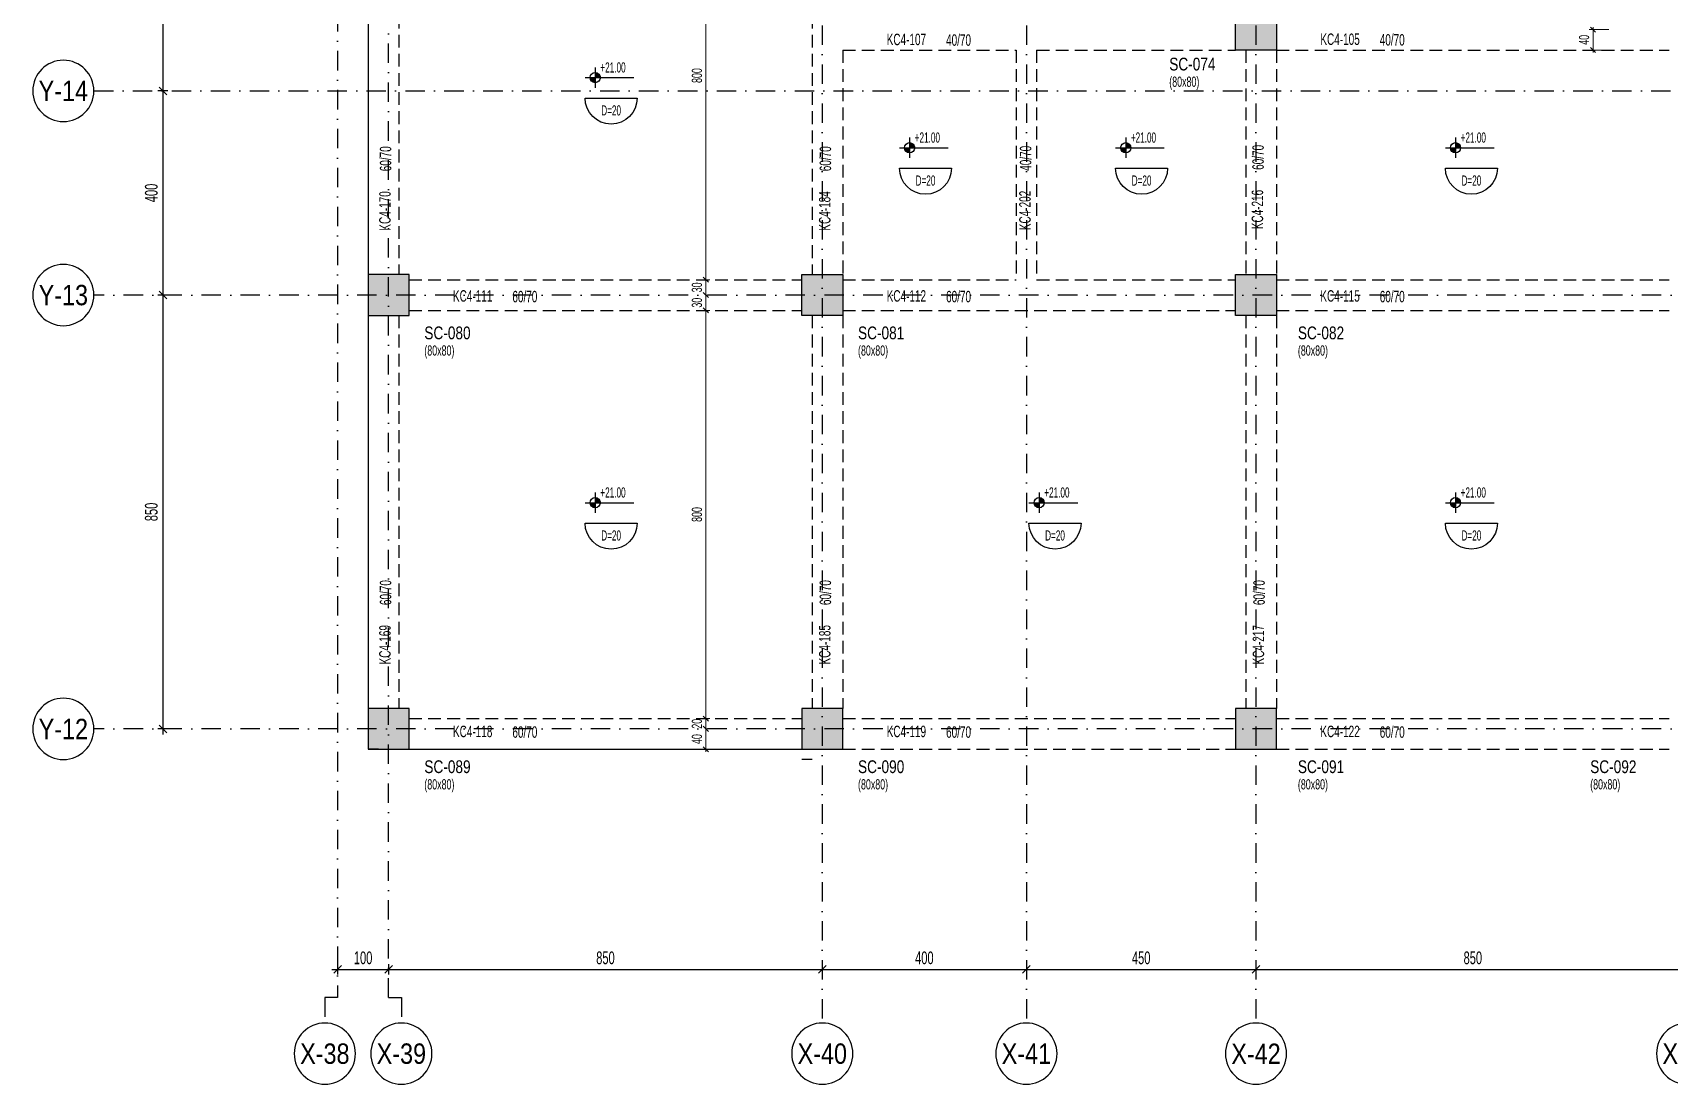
# Model space of a CAD drawing. Header units: millimetres. Extents: x -10495 to 6658, y -696 to 43288.
# Drawn here: x -698 to 2510, y -696 to 1364 of the extents above; entities that cross this region are included whole.
import ezdxf
from ezdxf.enums import TextEntityAlignment as Align

# ---------------------------------------------------------------- set-up
doc = ezdxf.new("R2010")
doc.units = ezdxf.units.MM
doc.header["$LTSCALE"] = 100
doc.header["$PDSIZE"] = -100
doc.linetypes.add('DASHDOT', pattern=[25.4, 12.7, -6.35, 0, -6.35])
doc.linetypes.add('HIDDEN', pattern=[0.375, 0.25, -0.125])
for name, color, linetype in [('AKS BALON_ULK', 9, 'Continuous'), ('AKS YAZI_ULK', 20, 'Continuous'), ('AKS_ULK', 8, 'DASHDOT'), ('KOLON-PERDE CEKIRDEK_ULK', 4, 'Continuous'), ('KOT_ULK', 7, 'Continuous'), ('OLCU DIS_ULK', 7, 'Continuous'), ('PARAPET_ULK', 248, 'Continuous'), ('TARAMA SOLID_ULK', 251, 'Continuous')]:
    doc.layers.add(name, color=color, linetype=linetype)
for name, color, linetype, lineweight in [('DOSEME ISMI_ULK', 244, 'Continuous', 25), ('KIRIS BOYUT_ULK', 232, 'Continuous', 13), ('KIRIS CIZGI DUZ_ULK', 41, 'Continuous', 25), ('KIRIS CIZGI KESIK_ULK', 41, 'HIDDEN', 25), ('KIRIS ISIM_ULK', 221, 'Continuous', 13), ('KOLON BOYUT_ULK', 255, 'Continuous', 13), ('KOLON ISIM_ULK', 91, 'Continuous', 13), ('OLCU IC_ULK', 146, 'Continuous', 18)]:
    doc.layers.add(name, color=color, linetype=linetype, lineweight=lineweight)
doc.styles.add('ULK-SIMPLXTW.shx', font='ARIALN.TTF')
doc.styles.add('ulkr-simplxtw.shx', font='ulkr-simplxtw.shx', dxfattribs={"width": 0.65})
doc.dimstyles.new('1-100-DIS_ULK', dxfattribs={"dimscale": 100, "dimtxt": 0.25, "dimasz": 0.15, "dimexe": 0.1, "dimexo": 0.1, "dimgap": 0.1, "dimtad": 1, "dimdec": 0, "dimzin": 9, "dimdsep": 46, "dimtxsty": 'ulkr-simplxtw.shx', "dimblk": 'OBLIQUE', "dimcen": 0.1, "dimdle": 0.11, "dimclrd": 256, "dimclre": 256, "dimclrt": 3, "dimadec": 0, "dimazin": 0, "dimtfac": 1, "dimtdec": 0, "dimtix": 1, "dimtmove": 1, "dimatfit": 3, "dimldrblk": 'OBLIQUE', "dimfxl": 1, "dimtolj": 1, "dimtzin": 12, "dimarcsym": 0})
doc.dimstyles.new('1-100-IC_ULK', dxfattribs={"dimscale": 10, "dimtxt": 2, "dimasz": 1, "dimexe": 0.75, "dimexo": 1, "dimgap": 0.75, "dimtad": 1, "dimdec": 1, "dimzin": 9, "dimdsep": 46, "dimtxsty": 'ulkr-simplxtw.shx', "dimblk": 'OBLIQUE', "dimcen": 0.1, "dimdle": 0.5, "dimclrd": 146, "dimclre": 146, "dimclrt": 2, "dimadec": 0, "dimazin": 2, "dimtfac": 1, "dimtdec": 1, "dimtix": 1, "dimtmove": 2, "dimatfit": 3, "dimldrblk": 'OBLIQUE', "dimfxl": 1, "dimtolj": 1, "dimtzin": 0, "dimlwd": -1, "dimlwe": -1, "dimarcsym": 0})

# ---------------------------------------------------------------- blocks, each defined once
blk = doc.blocks.new('AKS SEMBOL_ULK')
at = {"layer": 'AKS BALON_ULK', "linetype": 'ByBlock'}
blk.add_circle((0, -41.2), 60, dxfattribs=at)
at = {"layer": 'AKS YAZI_ULK', "style": 'ULK-SIMPLXTW.shx'}
blk.add_attdef('1', text='', height=40, dxfattribs=at).set_placement((0, -41.2), align=Align.MIDDLE)
blk = doc.blocks.new('_Oblique')
at = {"color": 0, "linetype": 'ByBlock', "lineweight": -2}
blk.add_line((-0.5, -0.5), (0.5, 0.5), dxfattribs=at)
blk = doc.blocks.new('*D1112')
at = {"layer": 'Defpoints', "color": 0, "transparency": 16777216}
for p in [(0, -451.3), (850, -451.3), (850, -471.3)]:
    blk.add_point(p, dxfattribs=at)
at = {"layer": 'OLCU DIS_ULK', "lineweight": -2, "transparency": 16777216}
for p, q in [((-11, -471.3), (861, -471.3)), ((0, -461.3), (0, -481.3)), ((850, -461.3), (850, -481.3))]:
    blk.add_line(p, q, dxfattribs=at)
at = {"layer": 'OLCU DIS_ULK', "lineweight": -2, "transparency": 16777216, "xscale": 15, "yscale": 15, "zscale": 15, "rotation": 180}
blk.add_blockref('_Oblique', (0, -471.3), dxfattribs=at)
at = {"layer": 'OLCU DIS_ULK', "lineweight": -2, "transparency": 16777216, "xscale": 15, "yscale": 15, "zscale": 15}
blk.add_blockref('_Oblique', (850, -471.3), dxfattribs=at)
at = {"layer": 'OLCU DIS_ULK', "color": 3, "transparency": 16777216, "insert": (425, -448.8), "char_height": 25, "attachment_point": 5, "style": 'ulkr-simplxtw.shx'}
blk.add_mtext('\\A1;850', dxfattribs=at)
blk = doc.blocks.new('*D1115')
at = {"layer": 'Defpoints', "color": 0, "transparency": 16777216}
for p in [(-100, -451.3), (0, -451.3), (0, -471.3)]:
    blk.add_point(p, dxfattribs=at)
at = {"layer": 'OLCU DIS_ULK', "lineweight": -2, "transparency": 16777216}
for p, q in [((-111, -471.3), (11, -471.3)), ((-100, -461.3), (-100, -481.3)), ((0, -461.3), (0, -481.3))]:
    blk.add_line(p, q, dxfattribs=at)
at = {"layer": 'OLCU DIS_ULK', "lineweight": -2, "transparency": 16777216, "xscale": 15, "yscale": 15, "zscale": 15, "rotation": 180}
blk.add_blockref('_Oblique', (-100, -471.3), dxfattribs=at)
at = {"layer": 'OLCU DIS_ULK', "lineweight": -2, "transparency": 16777216, "xscale": 15, "yscale": 15, "zscale": 15}
blk.add_blockref('_Oblique', (0, -471.3), dxfattribs=at)
at = {"layer": 'OLCU DIS_ULK', "color": 3, "transparency": 16777216, "insert": (-50, -448.8), "char_height": 25, "attachment_point": 5, "style": 'ulkr-simplxtw.shx'}
blk.add_mtext('\\A1;100', dxfattribs=at)
blk = doc.blocks.new('*D1116')
at = {"layer": 'Defpoints', "color": 0, "transparency": 16777216}
for p in [(1700, -451.3), (2550, -451.3), (2550, -471.3)]:
    blk.add_point(p, dxfattribs=at)
at = {"layer": 'OLCU DIS_ULK', "lineweight": -2, "transparency": 16777216}
for p, q in [((1689, -471.3), (2561, -471.3)), ((1700, -461.3), (1700, -481.3)), ((2550, -461.3), (2550, -481.3))]:
    blk.add_line(p, q, dxfattribs=at)
at = {"layer": 'OLCU DIS_ULK', "lineweight": -2, "transparency": 16777216, "xscale": 15, "yscale": 15, "zscale": 15, "rotation": 180}
blk.add_blockref('_Oblique', (1700, -471.3), dxfattribs=at)
at = {"layer": 'OLCU DIS_ULK', "lineweight": -2, "transparency": 16777216, "xscale": 15, "yscale": 15, "zscale": 15}
blk.add_blockref('_Oblique', (2550, -471.3), dxfattribs=at)
at = {"layer": 'OLCU DIS_ULK', "color": 3, "transparency": 16777216, "insert": (2125, -448.8), "char_height": 25, "attachment_point": 5, "style": 'ulkr-simplxtw.shx'}
blk.add_mtext('\\A1;850', dxfattribs=at)
blk = doc.blocks.new('*D1118')
at = {"layer": 'Defpoints', "color": 0, "transparency": 16777216}
for p in [(850, -451.3), (1250, -451.3), (1250, -471.3)]:
    blk.add_point(p, dxfattribs=at)
at = {"layer": 'OLCU DIS_ULK', "lineweight": -2, "transparency": 16777216}
for p, q in [((839, -471.3), (1261, -471.3)), ((850, -461.3), (850, -481.3)), ((1250, -461.3), (1250, -481.3))]:
    blk.add_line(p, q, dxfattribs=at)
at = {"layer": 'OLCU DIS_ULK', "lineweight": -2, "transparency": 16777216, "xscale": 15, "yscale": 15, "zscale": 15, "rotation": 180}
blk.add_blockref('_Oblique', (850, -471.3), dxfattribs=at)
at = {"layer": 'OLCU DIS_ULK', "lineweight": -2, "transparency": 16777216, "xscale": 15, "yscale": 15, "zscale": 15}
blk.add_blockref('_Oblique', (1250, -471.3), dxfattribs=at)
at = {"layer": 'OLCU DIS_ULK', "color": 3, "transparency": 16777216, "insert": (1050, -448.8), "char_height": 25, "attachment_point": 5, "style": 'ulkr-simplxtw.shx'}
blk.add_mtext('\\A1;400', dxfattribs=at)
blk = doc.blocks.new('*D1125')
at = {"layer": 'Defpoints', "color": 0, "transparency": 16777216}
for p in [(-422.5, 1700), (-442.5, 1250), (-422.5, 1250)]:
    blk.add_point(p, dxfattribs=at)
at = {"layer": 'OLCU DIS_ULK', "lineweight": -2, "transparency": 16777216}
for p, q in [((-432.5, 1700), (-452.5, 1700)), ((-442.5, 1711), (-442.5, 1239)), ((-432.5, 1250), (-452.5, 1250))]:
    blk.add_line(p, q, dxfattribs=at)
at = {"layer": 'OLCU DIS_ULK', "lineweight": -2, "transparency": 16777216, "xscale": 15, "yscale": 15, "zscale": 15}
for p, rotation in [((-442.5, 1700), 90), ((-442.5, 1250), 270)]:
    blk.add_blockref('_Oblique', p, dxfattribs=dict(at, rotation=rotation))
at = {"layer": 'OLCU DIS_ULK', "color": 3, "transparency": 16777216, "insert": (-465, 1475), "char_height": 25, "attachment_point": 5, "rotation": 90, "style": 'ulkr-simplxtw.shx'}
blk.add_mtext('\\A1;450', dxfattribs=at)
blk = doc.blocks.new('*D1126')
at = {"layer": 'Defpoints', "color": 0, "transparency": 16777216}
for p in [(-422.5, 1250), (-442.5, 850), (-422.5, 850)]:
    blk.add_point(p, dxfattribs=at)
at = {"layer": 'OLCU DIS_ULK', "lineweight": -2, "transparency": 16777216}
for p, q in [((-442.5, 1261), (-442.5, 839)), ((-432.5, 1250), (-452.5, 1250)), ((-432.5, 850), (-452.5, 850))]:
    blk.add_line(p, q, dxfattribs=at)
at = {"layer": 'OLCU DIS_ULK', "lineweight": -2, "transparency": 16777216, "xscale": 15, "yscale": 15, "zscale": 15}
for p, rotation in [((-442.5, 1250), 90), ((-442.5, 850), 270)]:
    blk.add_blockref('_Oblique', p, dxfattribs=dict(at, rotation=rotation))
at = {"layer": 'OLCU DIS_ULK', "color": 3, "transparency": 16777216, "insert": (-465, 1050), "char_height": 25, "attachment_point": 5, "rotation": 90, "style": 'ulkr-simplxtw.shx'}
blk.add_mtext('\\A1;400', dxfattribs=at)
blk = doc.blocks.new('*D1127')
at = {"layer": 'Defpoints', "color": 0, "transparency": 16777216}
for p in [(-422.5, 850), (-442.5, 0), (-422.5, 0)]:
    blk.add_point(p, dxfattribs=at)
at = {"layer": 'OLCU DIS_ULK', "lineweight": -2, "transparency": 16777216}
for p, q in [((-432.5, 850), (-452.5, 850)), ((-442.5, 861), (-442.5, -11)), ((-432.5, 0), (-452.5, 0))]:
    blk.add_line(p, q, dxfattribs=at)
at = {"layer": 'OLCU DIS_ULK', "lineweight": -2, "transparency": 16777216, "xscale": 15, "yscale": 15, "zscale": 15}
for p, rotation in [((-442.5, 850), 90), ((-442.5, 0), 270)]:
    blk.add_blockref('_Oblique', p, dxfattribs=dict(at, rotation=rotation))
at = {"layer": 'OLCU DIS_ULK', "color": 3, "transparency": 16777216, "insert": (-465, 425), "char_height": 25, "attachment_point": 5, "rotation": 90, "style": 'ulkr-simplxtw.shx'}
blk.add_mtext('\\A1;850', dxfattribs=at)
blk = doc.blocks.new('*D1128')
at = {"layer": 'Defpoints', "color": 0, "transparency": 16777216}
for p in [(1250, -451.3), (1700, -451.3), (1700, -471.3)]:
    blk.add_point(p, dxfattribs=at)
at = {"layer": 'OLCU DIS_ULK', "lineweight": -2, "transparency": 16777216}
for p, q in [((1239, -471.3), (1711, -471.3)), ((1250, -461.3), (1250, -481.3)), ((1700, -461.3), (1700, -481.3))]:
    blk.add_line(p, q, dxfattribs=at)
at = {"layer": 'OLCU DIS_ULK', "lineweight": -2, "transparency": 16777216, "xscale": 15, "yscale": 15, "zscale": 15, "rotation": 180}
blk.add_blockref('_Oblique', (1250, -471.3), dxfattribs=at)
at = {"layer": 'OLCU DIS_ULK', "lineweight": -2, "transparency": 16777216, "xscale": 15, "yscale": 15, "zscale": 15}
blk.add_blockref('_Oblique', (1700, -471.3), dxfattribs=at)
at = {"layer": 'OLCU DIS_ULK', "color": 3, "transparency": 16777216, "insert": (1475, -448.8), "char_height": 25, "attachment_point": 5, "style": 'ulkr-simplxtw.shx'}
blk.add_mtext('\\A1;450', dxfattribs=at)
blk = doc.blocks.new('*U6')
at = {"layer": 'KOT_ULK'}
h = blk.add_hatch(color=251, dxfattribs=at)
h.dxf.hatch_style = 1
h.paths.add_polyline_path([(0, 0), (-10, 0, 0.414214), (0, -10)])
h = blk.add_hatch(color=251, dxfattribs=at)
h.dxf.hatch_style = 1
h.paths.add_polyline_path([(10, 0, 0.414214), (0, 10), (0, 0)])
at = {"layer": 'KOT_ULK', "color": 12}
for p, q in [((-20, 0), (75.6, 0)), ((0, 20), (0, -20))]:
    blk.add_line(p, q, dxfattribs=at)
blk.add_circle((0, 0), 10, dxfattribs=at)
at = {"layer": 'KOT_ULK', "style": 'ulkr-simplxtw.shx', "width": 0.6}
for tag, p in [('6', (10, 145)), ('5', (10, 118)), ('4', (10, 91)), ('3', (10, 64)), ('2', (10, 37)), ('1', (10, 10))]:
    blk.add_attdef(tag, p, '', height=20, dxfattribs=at)
at = {"layer": 'KOT_ULK', "color": 242, "style": 'ulkr-simplxtw.shx', "width": 0.65}
blk.add_attdef('NOT', text='', height=20, dxfattribs=at).set_placement((14.8, -10), align=Align.TOP_LEFT)
blk = doc.blocks.new('Döşeme kalınğı_ULK')
at = {"layer": 'DOSEME ISMI_ULK', "color": 12}
blk.add_lwpolyline([(51, 0, -1), (-51, 0)], format="xyb", close=True, dxfattribs=at)
at = {"layer": 'DOSEME ISMI_ULK', "style": 'ulkr-simplxtw.shx', "width": 0.6}
blk.add_attdef('1', text='', height=20, dxfattribs=at).set_placement((0, -14.2), align=Align.TOP_CENTER)
blk = doc.blocks.new('*U11')
at = {"layer": 'KOLON BOYUT_ULK', "style": 'ulkr-simplxtw.shx', "width": 0.65}
blk.add_attdef('2', text='', height=20, dxfattribs=at).set_placement((0, -37), align=Align.TOP_LEFT)
at = {"layer": 'KOLON ISIM_ULK', "style": 'ulkr-simplxtw.shx', "width": 0.8}
blk.add_attdef('1', text='', height=25, dxfattribs=at).set_placement((0, 0), align=Align.TOP_LEFT)
blk = doc.blocks.new('*D981')
at = {"layer": 'Defpoints', "color": 0, "transparency": 16777216}
for p in [(594.3, 0), (621.8, 0), (596.8, -40)]:
    blk.add_point(p, dxfattribs=at)
at = {"layer": 'OLCU IC_ULK', "color": 146, "transparency": 16777216}
blk.add_line((621.8, -45), (621.8, 5), dxfattribs=at)
at = {"layer": 'OLCU IC_ULK', "color": 146, "linetype": 'Continuous', "transparency": 16777216}
for p, q in [((621.8, 0), (629.3, 0)), ((621.8, -40), (629.3, -40))]:
    blk.add_line(p, q, dxfattribs=at)
at = {"layer": 'OLCU IC_ULK', "color": 146, "transparency": 16777216, "xscale": 10, "yscale": 10, "zscale": 10}
for p, rotation in [((621.8, 0), 90), ((621.8, -40), 270)]:
    blk.add_blockref('_Oblique', p, dxfattribs=dict(at, rotation=rotation))
at = {"layer": 'OLCU IC_ULK', "color": 2, "transparency": 16777216, "insert": (604.3, -20), "char_height": 20, "attachment_point": 5, "rotation": 90, "style": 'ulkr-simplxtw.shx'}
blk.add_mtext('\\A1;40', dxfattribs=at)
blk = doc.blocks.new('*D982')
at = {"layer": 'Defpoints', "color": 0, "transparency": 16777216}
for p in [(594.3, 0), (596.8, 20), (621.8, 20)]:
    blk.add_point(p, dxfattribs=at)
at = {"layer": 'OLCU IC_ULK', "color": 146, "transparency": 16777216}
for p, q in [((621.8, 20), (621.8, 30)), ((621.8, 0), (621.8, 20)), ((621.8, 0), (621.8, -10))]:
    blk.add_line(p, q, dxfattribs=at)
at = {"layer": 'OLCU IC_ULK', "color": 146, "linetype": 'Continuous', "transparency": 16777216}
for p, q in [((621.8, 20), (629.3, 20)), ((621.8, 0), (629.3, 0))]:
    blk.add_line(p, q, dxfattribs=at)
at = {"layer": 'OLCU IC_ULK', "color": 146, "transparency": 16777216, "xscale": 10, "yscale": 10, "zscale": 10}
for p, rotation in [((621.8, 20), 270), ((621.8, 0), 90)]:
    blk.add_blockref('_Oblique', p, dxfattribs=dict(at, rotation=rotation))
at = {"layer": 'OLCU IC_ULK', "color": 2, "transparency": 16777216, "insert": (604.3, 10), "char_height": 20, "attachment_point": 5, "rotation": 90, "style": 'ulkr-simplxtw.shx'}
blk.add_mtext('\\A1;20', dxfattribs=at)
blk = doc.blocks.new('*D983')
at = {"layer": 'Defpoints', "color": 0, "transparency": 16777216}
for p in [(596.8, 820), (621.8, 820), (596.8, 20)]:
    blk.add_point(p, dxfattribs=at)
at = {"layer": 'OLCU IC_ULK', "color": 146, "transparency": 16777216}
blk.add_line((621.8, 15), (621.8, 825), dxfattribs=at)
at = {"layer": 'OLCU IC_ULK', "color": 146, "linetype": 'Continuous', "transparency": 16777216}
for p, q in [((621.8, 820), (629.3, 820)), ((621.8, 20), (629.3, 20))]:
    blk.add_line(p, q, dxfattribs=at)
at = {"layer": 'OLCU IC_ULK', "color": 146, "transparency": 16777216, "xscale": 10, "yscale": 10, "zscale": 10}
for p, rotation in [((621.8, 820), 90), ((621.8, 20), 270)]:
    blk.add_blockref('_Oblique', p, dxfattribs=dict(at, rotation=rotation))
at = {"layer": 'OLCU IC_ULK', "color": 2, "transparency": 16777216, "insert": (604.3, 420), "char_height": 20, "attachment_point": 5, "rotation": 90, "style": 'ulkr-simplxtw.shx'}
blk.add_mtext('\\A1;800', dxfattribs=at)
blk = doc.blocks.new('*D984')
at = {"layer": 'Defpoints', "color": 0, "transparency": 16777216}
for p in [(596.8, 850), (621.8, 850), (596.8, 820)]:
    blk.add_point(p, dxfattribs=at)
at = {"layer": 'OLCU IC_ULK', "color": 146, "transparency": 16777216}
for p, q in [((621.8, 850), (621.8, 860)), ((621.8, 820), (621.8, 850)), ((621.8, 820), (621.8, 810))]:
    blk.add_line(p, q, dxfattribs=at)
at = {"layer": 'OLCU IC_ULK', "color": 146, "linetype": 'Continuous', "transparency": 16777216}
for p, q in [((621.8, 850), (629.3, 850)), ((621.8, 820), (629.3, 820))]:
    blk.add_line(p, q, dxfattribs=at)
at = {"layer": 'OLCU IC_ULK', "color": 146, "transparency": 16777216, "xscale": 10, "yscale": 10, "zscale": 10}
for p, rotation in [((621.8, 850), 270), ((621.8, 820), 90)]:
    blk.add_blockref('_Oblique', p, dxfattribs=dict(at, rotation=rotation))
at = {"layer": 'OLCU IC_ULK', "color": 2, "transparency": 16777216, "insert": (604.3, 835), "char_height": 20, "attachment_point": 5, "rotation": 90, "style": 'ulkr-simplxtw.shx'}
blk.add_mtext('\\A1;30', dxfattribs=at)
blk = doc.blocks.new('*D985')
at = {"layer": 'Defpoints', "color": 0, "transparency": 16777216}
for p in [(596.8, 880), (621.8, 880), (596.8, 850)]:
    blk.add_point(p, dxfattribs=at)
at = {"layer": 'OLCU IC_ULK', "color": 146, "transparency": 16777216}
for p, q in [((621.8, 880), (621.8, 890)), ((621.8, 850), (621.8, 880)), ((621.8, 850), (621.8, 840))]:
    blk.add_line(p, q, dxfattribs=at)
at = {"layer": 'OLCU IC_ULK', "color": 146, "linetype": 'Continuous', "transparency": 16777216}
for p, q in [((621.8, 880), (629.3, 880)), ((621.8, 850), (629.3, 850))]:
    blk.add_line(p, q, dxfattribs=at)
at = {"layer": 'OLCU IC_ULK', "color": 146, "transparency": 16777216, "xscale": 10, "yscale": 10, "zscale": 10}
for p, rotation in [((621.8, 880), 270), ((621.8, 850), 90)]:
    blk.add_blockref('_Oblique', p, dxfattribs=dict(at, rotation=rotation))
at = {"layer": 'OLCU IC_ULK', "color": 2, "transparency": 16777216, "insert": (604.3, 865), "char_height": 20, "attachment_point": 5, "rotation": 90, "style": 'ulkr-simplxtw.shx'}
blk.add_mtext('\\A1;30', dxfattribs=at)
blk = doc.blocks.new('*D986')
at = {"layer": 'Defpoints', "color": 0, "transparency": 16777216}
for p in [(596.8, 1680), (621.8, 1680), (596.8, 880)]:
    blk.add_point(p, dxfattribs=at)
at = {"layer": 'OLCU IC_ULK', "color": 146, "transparency": 16777216}
blk.add_line((621.8, 875), (621.8, 1685), dxfattribs=at)
at = {"layer": 'OLCU IC_ULK', "color": 146, "linetype": 'Continuous', "transparency": 16777216}
for p, q in [((621.8, 1680), (629.3, 1680)), ((621.8, 880), (629.3, 880))]:
    blk.add_line(p, q, dxfattribs=at)
at = {"layer": 'OLCU IC_ULK', "color": 146, "transparency": 16777216, "xscale": 10, "yscale": 10, "zscale": 10}
for p, rotation in [((621.8, 1680), 90), ((621.8, 880), 270)]:
    blk.add_blockref('_Oblique', p, dxfattribs=dict(at, rotation=rotation))
at = {"layer": 'OLCU IC_ULK', "color": 2, "transparency": 16777216, "insert": (604.3, 1280), "char_height": 20, "attachment_point": 5, "rotation": 90, "style": 'ulkr-simplxtw.shx'}
blk.add_mtext('\\A1;800', dxfattribs=at)
blk = doc.blocks.new('*D1081')
at = {"layer": 'Defpoints', "color": 0, "transparency": 16777216}
for p in [(2360.6, 1370), (2401.6, 1370), (2401.6, 1330)]:
    blk.add_point(p, dxfattribs=at)
at = {"layer": 'OLCU IC_ULK', "color": 146, "linetype": 'Continuous', "transparency": 16777216}
for p, q in [((2391.6, 1370), (2353.1, 1370)), ((2391.6, 1330), (2353.1, 1330))]:
    blk.add_line(p, q, dxfattribs=at)
at = {"layer": 'OLCU IC_ULK', "color": 146, "transparency": 16777216}
blk.add_line((2360.6, 1325), (2360.6, 1375), dxfattribs=at)
at = {"layer": 'OLCU IC_ULK', "color": 146, "transparency": 16777216, "xscale": 10, "yscale": 10, "zscale": 10}
for p, rotation in [((2360.6, 1370), 90), ((2360.6, 1330), 270)]:
    blk.add_blockref('_Oblique', p, dxfattribs=dict(at, rotation=rotation))
at = {"layer": 'OLCU IC_ULK', "color": 2, "transparency": 16777216, "insert": (2343.1, 1350), "char_height": 20, "attachment_point": 5, "rotation": 90, "style": 'ulkr-simplxtw.shx'}
blk.add_mtext('\\A1;40', dxfattribs=at)
blk = doc.blocks.new('Kiriş_Sembol_ULK')
at = {"layer": 'KIRIS BOYUT_ULK', "style": 'ulkr-simplxtw.shx', "width": 0.65}
blk.add_attdef('B', text='', height=25, dxfattribs=at).set_placement((21, 0.4), align=Align.MIDDLE_LEFT)
at = {"layer": 'KIRIS ISIM_ULK', "style": 'ulkr-simplxtw.shx', "width": 0.65}
blk.add_attdef('K', text='', height=25, dxfattribs=at).set_placement((-18.2, 12.9), align=Align.TOP_RIGHT)

msp = doc.modelspace()

# ---------------------------------------------------------------- hatches: boundary and pattern name
at = {"layer": 'TARAMA SOLID_ULK'}
h = msp.add_hatch(color=256, dxfattribs=at)
h.dxf.hatch_style = 1
h.paths.add_polyline_path([(1740, 1409.99), (1740, 1329.99), (1660, 1329.99), (1660, 1409.99)])
h = msp.add_hatch(color=256, dxfattribs=at)
h.dxf.hatch_style = 1
h.paths.add_polyline_path([(-40, 810), (40, 810), (40, 890), (-40, 890)])
h = msp.add_hatch(color=256, dxfattribs=at)
h.dxf.hatch_style = 1
h.paths.add_polyline_path([(810, 810), (890, 810), (890, 890), (810, 890)])
h = msp.add_hatch(color=256, dxfattribs=at)
h.dxf.hatch_style = 1
h.paths.add_polyline_path([(1660, 810), (1740, 810), (1740, 890), (1660, 890)])
h = msp.add_hatch(color=256, dxfattribs=at)
h.dxf.hatch_style = 1
h.paths.add_polyline_path([(40, -40), (40, 40), (-40, 40), (-40, -40)])
h = msp.add_hatch(color=256, dxfattribs=at)
h.dxf.hatch_style = 1
h.paths.add_polyline_path([(810, -40), (890, -40), (890, 40), (810, 40)])
h = msp.add_hatch(color=256, dxfattribs=at)
h.dxf.hatch_style = 1
h.paths.add_polyline_path([(1660, -40), (1740, -40), (1740, 40), (1660, 40)])

# ---------------------------------------------------------------- linework, layer by layer
at = {"layer": 'AKS_ULK', "ltscale": 0.03}
for points in [[(-125, 3896.1), (-125, 3846.1), (-100, 3846.1), (-100, -526.35)], [(0, -526.35), (0, 3846.1), (25, 3846.1), (25, 3896.1)], [(850, 3896.1), (850, -576.35)], [(1250, 3896.1), (1250, -576.35)], [(1700, 3896.1), (1700, -576.35)], [(-577.53, 1250), (6538.3, 1250)], [(6538.3, 850), (-577.53, 850)], [(6538.3, 0), (-577.53, 0)], [(-100, -526.35), (-125, -526.35), (-125, -576.35)], [(0, -526.35), (25, -526.35), (25, -576.35)]]:
    msp.add_lwpolyline(points, dxfattribs=at)
at = {"layer": 'KIRIS CIZGI DUZ_ULK'}
for p, q in [((-40, 1660), (-40, 890)), ((-40, 810), (-40, 40)), ((40, -40), (810, -40))]:
    msp.add_line(p, q, dxfattribs=at)
at = {"layer": 'KIRIS CIZGI KESIK_ULK'}
for p, q in [((20, 1660), (20, 890)), ((830, 1660), (830, 890)), ((890, 1330), (890, 890)), ((890, 1330), (1230, 1330)), ((1230, 1330), (1230, 880)), ((1270, 1330), (1660, 1330)), ((1270, 1330), (1270, 880)), ((1680, 1329.99), (1680, 890)), ((1740, 1330), (2510, 1330)), ((1740, 1329.99), (1740, 890)), ((40, 880), (810, 880)), ((890, 880), (1230, 880)), ((1270, 880), (1660, 880)), ((1740, 880), (2510, 880)), ((20, 810), (20, 40)), ((40, 820), (810, 820)), ((830, 810), (830, 40)), ((890, 820), (1660, 820)), ((890, 810), (890, 40)), ((1680, 810), (1680, 40)), ((1740, 820), (2510, 820)), ((1740, 810), (1740, 40)), ((40, 20), (810, 20)), ((890, 20), (1660, 20)), ((1740, 20), (2510, 20)), ((890, -40), (1660, -40)), ((1740, -40), (2510, -40))]:
    msp.add_line(p, q, dxfattribs=at)
at = {"layer": 'KOLON-PERDE CEKIRDEK_ULK'}
for points in [[(1740, 1329.99), (1660, 1329.99), (1660, 1409.99), (1740, 1409.99)], [(-40, 890), (-40, 810), (40, 810), (40, 890)], [(890, 810), (810, 810), (810, 890), (890, 890)], [(1740, 810), (1660, 810), (1660, 890), (1740, 890)], [(810, -40), (890, -40), (890, 40), (810, 40)], [(1660, -40), (1740, -40), (1740, 40), (1660, 40)]]:
    msp.add_lwpolyline(points, close=True, dxfattribs=at)
for points in [[(40, -40), (40, 40), (-40, 40), (-40, -40)], [(-40, -40), (40, -40)]]:
    msp.add_lwpolyline(points, dxfattribs=at)
at = {"layer": 'PARAPET_ULK'}
msp.add_line((-20, -40), (-40, -40), dxfattribs=at)
at = {"layer": 'PARAPET_ULK', "lineweight": -3}
msp.add_line((830, -60), (810, -60), dxfattribs=at)
msp.add_line((830, -60), (810, -60), dxfattribs=at)

# ---------------------------------------------------------------- block references
at = {"layer": 'AKS_ULK', "linetype": 'ByBlock'}
ref = msp.add_blockref('AKS SEMBOL_ULK', (-637.53, 1208.75), dxfattribs=dict(at, xscale=-1, rotation=180))
ref.add_attrib('1', 'Y-14', dxfattribs={"layer": 'AKS YAZI_ULK', "height": 40, "style": 'ULK-SIMPLXTW.shx'}).set_placement((-637.53, 1250), align=Align.MIDDLE)
ref = msp.add_blockref('AKS SEMBOL_ULK', (-637.53, 808.75), dxfattribs=dict(at, xscale=-1, rotation=180))
ref.add_attrib('1', 'Y-13', dxfattribs={"layer": 'AKS YAZI_ULK', "height": 40, "style": 'ULK-SIMPLXTW.shx'}).set_placement((-637.53, 850), align=Align.MIDDLE)
ref = msp.add_blockref('AKS SEMBOL_ULK', (-637.53, -41.25), dxfattribs=dict(at, xscale=-1, rotation=180))
ref.add_attrib('1', 'Y-12', dxfattribs={"layer": 'AKS YAZI_ULK', "height": 40, "style": 'ULK-SIMPLXTW.shx'}).set_placement((-637.53, 0), align=Align.MIDDLE)
ref = msp.add_blockref('AKS SEMBOL_ULK', (-125, -677.6), dxfattribs=dict(at, xscale=-1, rotation=180))
ref.add_attrib('1', 'X-38', dxfattribs={"layer": 'AKS YAZI_ULK', "height": 40, "style": 'ULK-SIMPLXTW.shx'}).set_placement((-125, -636.35), align=Align.MIDDLE)
ref = msp.add_blockref('AKS SEMBOL_ULK', (25, -677.6), dxfattribs=dict(at, xscale=-1, rotation=180))
ref.add_attrib('1', 'X-39', dxfattribs={"layer": 'AKS YAZI_ULK', "height": 40, "style": 'ULK-SIMPLXTW.shx'}).set_placement((25, -636.35), align=Align.MIDDLE)
ref = msp.add_blockref('AKS SEMBOL_ULK', (850, -677.6), dxfattribs=dict(at, xscale=-1, rotation=180))
ref.add_attrib('1', 'X-40', dxfattribs={"layer": 'AKS YAZI_ULK', "height": 40, "style": 'ULK-SIMPLXTW.shx'}).set_placement((850, -636.35), align=Align.MIDDLE)
ref = msp.add_blockref('AKS SEMBOL_ULK', (1250, -677.6), dxfattribs=dict(at, xscale=-1, rotation=180))
ref.add_attrib('1', 'X-41', dxfattribs={"layer": 'AKS YAZI_ULK', "height": 40, "style": 'ULK-SIMPLXTW.shx'}).set_placement((1250, -636.35), align=Align.MIDDLE)
ref = msp.add_blockref('AKS SEMBOL_ULK', (1700, -677.6), dxfattribs=dict(at, xscale=-1, rotation=180))
ref.add_attrib('1', 'X-42', dxfattribs={"layer": 'AKS YAZI_ULK', "height": 40, "style": 'ULK-SIMPLXTW.shx'}).set_placement((1700, -636.35), align=Align.MIDDLE)
ref = msp.add_blockref('AKS SEMBOL_ULK', (2545, -677.6), dxfattribs=dict(at, xscale=-1, rotation=180))
ref.add_attrib('1', 'X-43', dxfattribs={"layer": 'AKS YAZI_ULK', "height": 40, "style": 'ULK-SIMPLXTW.shx'}).set_placement((2545, -636.35), align=Align.MIDDLE)
at = {"layer": 'DOSEME ISMI_ULK'}
for p in [(436.1, 1235.97), (1052.25, 1098.56), (1475.77, 1098.56), (2122.22, 1098.56), (436.1, 403.16), (1306.1, 403.16), (2122.22, 403.16)]:
    msp.add_blockref('Döşeme kalınğı_ULK', p, dxfattribs=at).add_auto_attribs({'1': 'D=20'})
at = {"layer": 'KIRIS ISIM_ULK'}
ref = msp.add_blockref('Kiriş_Sembol_ULK', (1071.53, 1349.14), dxfattribs=at)
ref.add_attrib('B', '40/70', dxfattribs={"layer": 'KIRIS BOYUT_ULK', "height": 22.5, "style": 'ulkr-simplxtw.shx', "width": 0.65}).set_placement((1092.54, 1349.58), align=Align.MIDDLE_LEFT)
ref.add_attrib('K', 'KC4-107', dxfattribs={"height": 22.5, "style": 'ulkr-simplxtw.shx', "width": 0.65}).set_placement((1053.37, 1362.08), align=Align.TOP_RIGHT)
ref = msp.add_blockref('Kiriş_Sembol_ULK', (1921.53, 1349.56), dxfattribs=at)
ref.add_attrib('B', '40/70', dxfattribs={"layer": 'KIRIS BOYUT_ULK', "height": 22.5, "style": 'ulkr-simplxtw.shx', "width": 0.65}).set_placement((1942.54, 1350), align=Align.MIDDLE_LEFT)
ref.add_attrib('K', 'KC4-105', dxfattribs={"height": 22.5, "style": 'ulkr-simplxtw.shx', "width": 0.65}).set_placement((1903.37, 1362.5), align=Align.TOP_RIGHT)
ref = msp.add_blockref('Kiriş_Sembol_ULK', (-5.56, 1071.53), dxfattribs=dict(at, rotation=90))
ref.add_attrib('B', '60/70', dxfattribs={"layer": 'KIRIS BOYUT_ULK', "height": 22.5, "rotation": 90, "style": 'ulkr-simplxtw.shx', "width": 0.65}).set_placement((-6, 1092.54), align=Align.MIDDLE_LEFT)
ref.add_attrib('K', 'KC4-170', dxfattribs={"height": 22.5, "rotation": 90, "style": 'ulkr-simplxtw.shx', "width": 0.65}).set_placement((-18.5, 1053.37), align=Align.TOP_RIGHT)
ref = msp.add_blockref('Kiriş_Sembol_ULK', (856.44, 1071.53), dxfattribs=dict(at, rotation=90))
ref.add_attrib('B', '60/70', dxfattribs={"layer": 'KIRIS BOYUT_ULK', "height": 22.5, "rotation": 90, "style": 'ulkr-simplxtw.shx', "width": 0.65}).set_placement((856, 1092.54), align=Align.MIDDLE_LEFT)
ref.add_attrib('K', 'KC4-184', dxfattribs={"height": 22.5, "rotation": 90, "style": 'ulkr-simplxtw.shx', "width": 0.65}).set_placement((843.5, 1053.37), align=Align.TOP_RIGHT)
ref = msp.add_blockref('Kiriş_Sembol_ULK', (1248.88, 1072.46), dxfattribs=dict(at, rotation=90))
ref.add_attrib('B', '40/70', dxfattribs={"layer": 'KIRIS BOYUT_ULK', "height": 22.5, "rotation": 90, "style": 'ulkr-simplxtw.shx', "width": 0.65}).set_placement((1248.44, 1093.47), align=Align.MIDDLE_LEFT)
ref.add_attrib('K', 'KC4-202', dxfattribs={"height": 22.5, "rotation": 90, "style": 'ulkr-simplxtw.shx', "width": 0.65}).set_placement((1235.94, 1054.3), align=Align.TOP_RIGHT)
ref = msp.add_blockref('Kiriş_Sembol_ULK', (1704.44, 1074.26), dxfattribs=dict(at, rotation=90))
ref.add_attrib('B', '60/70', dxfattribs={"layer": 'KIRIS BOYUT_ULK', "height": 22.5, "rotation": 90, "style": 'ulkr-simplxtw.shx', "width": 0.65}).set_placement((1704, 1095.27), align=Align.MIDDLE_LEFT)
ref.add_attrib('K', 'KC4-216', dxfattribs={"height": 22.5, "rotation": 90, "style": 'ulkr-simplxtw.shx', "width": 0.65}).set_placement((1691.5, 1056.11), align=Align.TOP_RIGHT)
ref = msp.add_blockref('Kiriş_Sembol_ULK', (221.53, 846.56), dxfattribs=at)
ref.add_attrib('B', '60/70', dxfattribs={"layer": 'KIRIS BOYUT_ULK', "height": 22.5, "style": 'ulkr-simplxtw.shx', "width": 0.65}).set_placement((242.54, 847), align=Align.MIDDLE_LEFT)
ref.add_attrib('K', 'KC4-111', dxfattribs={"height": 22.5, "style": 'ulkr-simplxtw.shx', "width": 0.65}).set_placement((203.37, 859.5), align=Align.TOP_RIGHT)
ref = msp.add_blockref('Kiriş_Sembol_ULK', (1071.53, 846.56), dxfattribs=at)
ref.add_attrib('B', '60/70', dxfattribs={"layer": 'KIRIS BOYUT_ULK', "height": 22.5, "style": 'ulkr-simplxtw.shx', "width": 0.65}).set_placement((1092.54, 847), align=Align.MIDDLE_LEFT)
ref.add_attrib('K', 'KC4-112', dxfattribs={"height": 22.5, "style": 'ulkr-simplxtw.shx', "width": 0.65}).set_placement((1053.37, 859.5), align=Align.TOP_RIGHT)
ref = msp.add_blockref('Kiriş_Sembol_ULK', (1921.53, 846.56), dxfattribs=at)
ref.add_attrib('B', '60/70', dxfattribs={"layer": 'KIRIS BOYUT_ULK', "height": 22.5, "style": 'ulkr-simplxtw.shx', "width": 0.65}).set_placement((1942.54, 847), align=Align.MIDDLE_LEFT)
ref.add_attrib('K', 'KC4-115', dxfattribs={"height": 22.5, "style": 'ulkr-simplxtw.shx', "width": 0.65}).set_placement((1903.37, 859.5), align=Align.TOP_RIGHT)
ref = msp.add_blockref('Kiriş_Sembol_ULK', (-5.56, 221.53), dxfattribs=dict(at, rotation=90))
ref.add_attrib('B', '60/70', dxfattribs={"layer": 'KIRIS BOYUT_ULK', "height": 22.5, "rotation": 90, "style": 'ulkr-simplxtw.shx', "width": 0.65}).set_placement((-6, 242.54), align=Align.MIDDLE_LEFT)
ref.add_attrib('K', 'KC4-169', dxfattribs={"height": 22.5, "rotation": 90, "style": 'ulkr-simplxtw.shx', "width": 0.65}).set_placement((-18.5, 203.37), align=Align.TOP_RIGHT)
ref = msp.add_blockref('Kiriş_Sembol_ULK', (856.44, 221.53), dxfattribs=dict(at, rotation=90))
ref.add_attrib('B', '60/70', dxfattribs={"layer": 'KIRIS BOYUT_ULK', "height": 22.5, "rotation": 90, "style": 'ulkr-simplxtw.shx', "width": 0.65}).set_placement((856, 242.54), align=Align.MIDDLE_LEFT)
ref.add_attrib('K', 'KC4-185', dxfattribs={"height": 22.5, "rotation": 90, "style": 'ulkr-simplxtw.shx', "width": 0.65}).set_placement((843.5, 203.37), align=Align.TOP_RIGHT)
ref = msp.add_blockref('Kiriş_Sembol_ULK', (1706.44, 221.53), dxfattribs=dict(at, rotation=90))
ref.add_attrib('B', '60/70', dxfattribs={"layer": 'KIRIS BOYUT_ULK', "height": 22.5, "rotation": 90, "style": 'ulkr-simplxtw.shx', "width": 0.65}).set_placement((1706, 242.54), align=Align.MIDDLE_LEFT)
ref.add_attrib('K', 'KC4-217', dxfattribs={"height": 22.5, "rotation": 90, "style": 'ulkr-simplxtw.shx', "width": 0.65}).set_placement((1693.5, 203.37), align=Align.TOP_RIGHT)
ref = msp.add_blockref('Kiriş_Sembol_ULK', (221.53, -6.72), dxfattribs=at)
ref.add_attrib('B', '60/70', dxfattribs={"layer": 'KIRIS BOYUT_ULK', "height": 22.5, "style": 'ulkr-simplxtw.shx', "width": 0.65}).set_placement((242.54, -6.27), align=Align.MIDDLE_LEFT)
ref.add_attrib('K', 'KC4-118', dxfattribs={"height": 22.5, "style": 'ulkr-simplxtw.shx', "width": 0.65}).set_placement((203.37, 6.23), align=Align.TOP_RIGHT)
ref = msp.add_blockref('Kiriş_Sembol_ULK', (1071.53, -6.72), dxfattribs=at)
ref.add_attrib('B', '60/70', dxfattribs={"layer": 'KIRIS BOYUT_ULK', "height": 22.5, "style": 'ulkr-simplxtw.shx', "width": 0.65}).set_placement((1092.54, -6.27), align=Align.MIDDLE_LEFT)
ref.add_attrib('K', 'KC4-119', dxfattribs={"height": 22.5, "style": 'ulkr-simplxtw.shx', "width": 0.65}).set_placement((1053.37, 6.23), align=Align.TOP_RIGHT)
ref = msp.add_blockref('Kiriş_Sembol_ULK', (1921.53, -6.72), dxfattribs=at)
ref.add_attrib('B', '60/70', dxfattribs={"layer": 'KIRIS BOYUT_ULK', "height": 22.5, "style": 'ulkr-simplxtw.shx', "width": 0.65}).set_placement((1942.54, -6.27), align=Align.MIDDLE_LEFT)
ref.add_attrib('K', 'KC4-122', dxfattribs={"height": 22.5, "style": 'ulkr-simplxtw.shx', "width": 0.65}).set_placement((1903.37, 6.23), align=Align.TOP_RIGHT)
at = {"layer": 'KOLON ISIM_ULK'}
for p, values in [((1530, 1315), {'1': 'SC-074', '2': '(80x80)'}), ((70, 788.33), {'1': 'SC-080', '2': '(80x80)'}), ((920, 788.33), {'1': 'SC-081', '2': '(80x80)'}), ((1782.11, 788.33), {'1': 'SC-082', '2': '(80x80)'}), ((70, -61.67), {'1': 'SC-089', '2': '(80x80)'}), ((920, -61.67), {'1': 'SC-090', '2': '(80x80)'}), ((1782.11, -61.67), {'1': 'SC-091', '2': '(80x80)'}), ((2355, -61.67), {'1': 'SC-092', '2': '(80x80)'})]:
    msp.add_blockref('*U11', p, dxfattribs=at).add_auto_attribs(values)
at = {"layer": 'KOT_ULK'}
ref = msp.add_blockref('*U6', (405, 1275.97), dxfattribs=at)
ref.add_attrib('1', '+21.00', (415, 1285.97), dxfattribs={"height": 20, "style": 'ulkr-simplxtw.shx', "width": 0.6})
ref = msp.add_blockref('*U6', (1021.15, 1138.56), dxfattribs=at)
ref.add_attrib('1', '+21.00', (1031.15, 1148.56), dxfattribs={"height": 20, "style": 'ulkr-simplxtw.shx', "width": 0.6})
ref = msp.add_blockref('*U6', (1444.67, 1138.56), dxfattribs=at)
ref.add_attrib('1', '+21.00', (1454.67, 1148.56), dxfattribs={"height": 20, "style": 'ulkr-simplxtw.shx', "width": 0.6})
ref = msp.add_blockref('*U6', (2091.13, 1138.56), dxfattribs=at)
ref.add_attrib('1', '+21.00', (2101.13, 1148.56), dxfattribs={"height": 20, "style": 'ulkr-simplxtw.shx', "width": 0.6})
ref = msp.add_blockref('*U6', (405, 443.16), dxfattribs=at)
ref.add_attrib('1', '+21.00', (415, 453.16), dxfattribs={"height": 20, "style": 'ulkr-simplxtw.shx', "width": 0.6})
ref = msp.add_blockref('*U6', (1275, 443.16), dxfattribs=at)
ref.add_attrib('1', '+21.00', (1285, 453.16), dxfattribs={"height": 20, "style": 'ulkr-simplxtw.shx', "width": 0.6})
ref = msp.add_blockref('*U6', (2091.13, 443.16), dxfattribs=at)
ref.add_attrib('1', '+21.00', (2101.13, 453.16), dxfattribs={"height": 20, "style": 'ulkr-simplxtw.shx', "width": 0.6})

# ---------------------------------------------------------------- dimensions: what is measured, and where the dimension line sits
at = {"layer": 'OLCU DIS_ULK'}
for base, p1, p2, picture, middle in [((-442.53, 1250), (-422.53, 1700), (-422.53, 1250), '*D1125', (-465.03, 1475)), ((-442.53, 850), (-422.53, 1250), (-422.53, 850), '*D1126', (-465.03, 1050)), ((-442.53, 0), (-422.53, 850), (-422.53, 0), '*D1127', (-465.03, 425))]:
    dim = msp.add_linear_dim(base=base, p1=p1, p2=p2, angle=270, dimstyle='1-100-DIS_ULK', dxfattribs=at)
    dim.commit()
    dim.dimension.update_dxf_attribs({"geometry": picture, "text_midpoint": middle})
for base, p1, p2, picture, middle in [((0, -471.35), (-100, -451.35), (0, -451.35), '*D1115', (-50, -448.85)), ((850, -471.35), (0, -451.35), (850, -451.35), '*D1112', (425, -448.85)), ((1250, -471.35), (850, -451.35), (1250, -451.35), '*D1118', (1050, -448.85)), ((1700, -471.35), (1250, -451.35), (1700, -451.35), '*D1128', (1475, -448.85)), ((2550, -471.35), (1700, -451.35), (2550, -451.35), '*D1116', (2125, -448.85))]:
    dim = msp.add_linear_dim(base=base, p1=p1, p2=p2, dimstyle='1-100-DIS_ULK', dxfattribs=at)
    dim.commit()
    dim.dimension.update_dxf_attribs({"geometry": picture, "text_midpoint": middle})
at = {"layer": 'OLCU IC_ULK'}
for base, p1, p2, override, picture, middle in [((621.78, 1680), (596.78, 880), (596.78, 1680), {"dimfxl": 0, "dimfxlon": 1}, '*D986', (604.28, 1280)), ((2360.62, 1370), (2401.64, 1330), (2401.64, 1370), {"dimfxl": 0}, '*D1081', (2343.12, 1350)), ((621.78, 880), (596.78, 850), (596.78, 880), {"dimfxl": 0, "dimfxlon": 1}, '*D985', (604.28, 865)), ((621.78, 850), (596.78, 820), (596.78, 850), {"dimfxl": 0, "dimfxlon": 1}, '*D984', (604.28, 835)), ((621.78, 820), (596.78, 20), (596.78, 820), {"dimfxl": 0, "dimfxlon": 1}, '*D983', (604.28, 420)), ((621.78, 20), (594.28, 0), (596.78, 20), {"dimfxl": 0, "dimfxlon": 1}, '*D982', (604.28, 10)), ((621.78, 0), (596.78, -40), (594.28, 0), {"dimfxl": 0, "dimfxlon": 1}, '*D981', (604.28, -20))]:
    dim = msp.add_linear_dim(base=base, p1=p1, p2=p2, angle=90, dimstyle='1-100-IC_ULK', override=override, dxfattribs=at)
    dim.commit()
    dim.dimension.update_dxf_attribs({"geometry": picture, "text_midpoint": middle})

doc.saveas('drawing.dxf')
